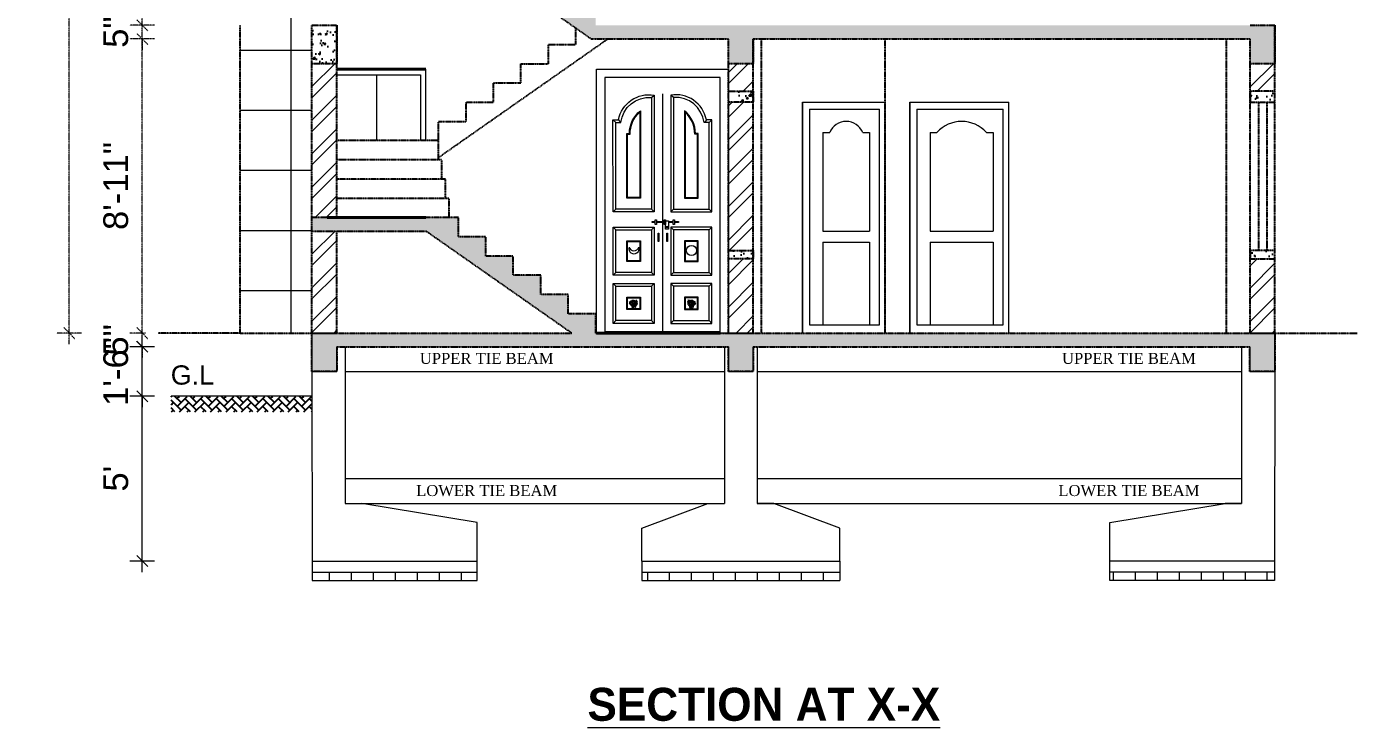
# Model space of a CAD drawing. Header units: inches. Extents: x -111 to 45239, y -6849 to 1261.
# Drawn here: x 26134.8 to 26619.1, y -1631.6 to -1376.6 of the extents above; entities that cross this region are included whole.
import ezdxf

# ---------------------------------------------------------------- set-up
doc = ezdxf.new("R2010")
doc.units = ezdxf.units.IN
doc.header["$LTSCALE"] = 0.5
doc.header["$MEASUREMENT"] = 0
doc.header["$PDMODE"] = 66
doc.linetypes.add('DASH', pattern=[0.35, 0.25, -0.1])
doc.layers.add('A-Wall', color=7, linetype='Continuous')
for name, color, linetype, lineweight in [('A_Title Text', 105, 'Continuous', 60), ('Dimention', 5, 'Continuous', 20), ('door', 202, 'Continuous', 5), ('ELEVATION', 85, 'Continuous', 9), ('Hatch wall', 9, 'Continuous', 13), ('Text 0.200', 122, 'Continuous', 20), ('Toilet', 7, 'Continuous', 25), ('wall', 20, 'Continuous', 40), ('window', 6, 'Continuous', 13)]:
    doc.layers.add(name, color=color, linetype=linetype, lineweight=lineweight)
doc.styles.add('arial', font='arial.ttf')
doc.styles.get("Standard").update_dxf_attribs({"font": 'arial.ttf'})
doc.dimstyles.new('Sudeep', dxfattribs={"dimtxt": 6, "dimasz": 4, "dimexe": 4.5, "dimexo": 4.5, "dimgap": 5, "dimtad": 1, "dimdec": 0, "dimlunit": 4, "dimtxsty": 'arial', "dimblk": 'OBLIQUE', "dimcen": 250, "dimdle": 4, "dimclrd": 86, "dimclre": 5, "dimclrt": 1, "dimadec": 0, "dimazin": 0, "dimtfac": 1, "dimtdec": 0, "dimtix": 1, "dimtmove": 1, "dimatfit": 3, "dimldrblk": 'OBLIQUE', "dimfxl": 4.5, "dimfxlon": 1, "dimfrac": 2, "dimlwd": 15, "dimlwe": 13, "dimarcsym": 0})
pattern_1 = [(50, (3677.941, -4381.958), (7.1726018, -0.6275213), [0.75, -8.25]), (355, (3677.941, -4381.958), (-1.3875133, 7.5219213), [0.6, -6.6]), (100.451444, (3678.5385, -4382.0105), (5.7850885, 6.8944), [0.637402, -7.0114211]), (46.1842, (3677.941, -4379.958), (10.6724133, -1.6551928), [1.125, -12.375]), (96.635635, (3678.83, -4380.096), (9.3466195, 9.741186), [0.9561034, -10.5171376]), (351.184164, (3677.941, -4379.958), (9.3466195, 9.741186), [0.9, -9.9]), (21, (3678.941, -4380.458), (5.9690705, -4.0261889), [0.75, -8.25]), (326, (3678.941, -4380.458), (2.4331533, 7.2515005), [0.6, -6.6]), (71.451445, (3679.438, -4380.794), (8.4022238, 3.2253115), [0.637402, -7.0114211]), (37.5, (3677.9408, -4381.9582), (0.12159855, 3.32893854), [0, -6.52, 0, -6.7, 0, -6.625]), (7.5, (3677.9408, -4381.9582), (2.6306954, 3.9441171), [0, -3.82, 0, -6.37, 0, -2.525]), (327.5, (3675.7108, -4381.9582), (5.33822436, -0.22554872), [0, -2.5, 0, -7.8, 0, -10.35]), (317.5, (3674.711, -4381.9582), (5.8318617, 1.0010498), [0, -3.25, 0, -5.18, 0, -7.35])]
pattern_2 = [(45, (3677.941, -4381.958), (-6.098796, 6.098796), []), (45, (3682.007, -4381.958), (-6.098796, 6.098796), [])]

# ---------------------------------------------------------------- blocks, each defined once
blk = doc.blocks.new('_Oblique')
at = {"color": 0, "linetype": 'ByBlock', "lineweight": -2}
blk.add_line((-0.5, -0.5), (0.5, 0.5), dxfattribs=at)
blk = doc.blocks.new('*D914')
at = {"layer": 'A_Title Text', "color": 86, "lineweight": 15, "transparency": 16777216}
blk.add_line((26176.85, -1575.05), (26176.85, -1507.05), dxfattribs=at)
at = {"layer": 'A_Title Text', "color": 5, "lineweight": 13, "transparency": 16777216}
for p, q in [((26181.35, -1511.05), (26172.35, -1511.05)), ((26181.35, -1571.05), (26172.35, -1571.05))]:
    blk.add_line(p, q, dxfattribs=at)
at = {"layer": 'Defpoints', "color": 0, "transparency": 16777216}
for p in [(26176.85, -1511.05), (26238.63, -1511.05), (26238.71, -1571.05)]:
    blk.add_point(p, dxfattribs=at)
at = {"layer": 'A_Title Text', "color": 86, "lineweight": 15, "transparency": 16777216, "xscale": 4, "yscale": 4, "zscale": 4}
for p, rotation in [((26176.85, -1511.05), 90), ((26176.85, -1571.05), 270)]:
    blk.add_blockref('_Oblique', p, dxfattribs=dict(at, rotation=rotation))
at = {"layer": 'A_Title Text', "color": 1, "transparency": 16777216, "insert": (26167.27, -1541.05), "char_height": 9, "attachment_point": 5, "rotation": 90, "style": 'arial'}
blk.add_mtext("5'", dxfattribs=at)
blk = doc.blocks.new('*D906')
at = {"layer": 'A_Title Text', "color": 86, "lineweight": 15, "transparency": 16777216}
for p, q in [((26176.85, -1493.05), (26176.85, -1489.05)), ((26176.85, -1511.05), (26176.85, -1493.05)), ((26176.85, -1511.05), (26176.85, -1515.05))]:
    blk.add_line(p, q, dxfattribs=at)
at = {"layer": 'A_Title Text', "color": 5, "lineweight": 13, "transparency": 16777216}
for p, q in [((26181.35, -1493.05), (26172.35, -1493.05)), ((26181.35, -1511.05), (26172.35, -1511.05))]:
    blk.add_line(p, q, dxfattribs=at)
at = {"layer": 'Defpoints', "color": 0, "transparency": 16777216}
for p in [(26176.85, -1493.05), (26247.69, -1493.05), (26238.63, -1511.05)]:
    blk.add_point(p, dxfattribs=at)
at = {"layer": 'A_Title Text', "color": 86, "lineweight": 15, "transparency": 16777216, "xscale": 4, "yscale": 4, "zscale": 4}
for p, rotation in [((26176.85, -1493.05), 270), ((26176.85, -1511.05), 90)]:
    blk.add_blockref('_Oblique', p, dxfattribs=dict(at, rotation=rotation))
at = {"layer": 'A_Title Text', "color": 1, "transparency": 16777216, "insert": (26167.25, -1502.05), "char_height": 9, "attachment_point": 5, "rotation": 90, "style": 'arial'}
blk.add_mtext('1\'-6"', dxfattribs=at)
blk = doc.blocks.new('*D915')
at = {"layer": 'A_Title Text', "color": 86, "linetype": 'DASH', "lineweight": 15, "ltscale": 0.1, "transparency": 16777216}
for p, q in [((26176.85, -1488.05), (26176.85, -1484.05)), ((26176.85, -1493.05), (26176.85, -1488.05)), ((26176.85, -1493.05), (26176.85, -1497.05))]:
    blk.add_line(p, q, dxfattribs=at)
at = {"layer": 'A_Title Text', "color": 5, "linetype": 'DASH', "lineweight": 13, "ltscale": 0.1, "transparency": 16777216}
for p, q in [((26178.04, -1488.05), (26172.35, -1488.05)), ((26181.35, -1493.05), (26172.35, -1493.05))]:
    blk.add_line(p, q, dxfattribs=at)
at = {"layer": 'Defpoints', "color": 0, "linetype": 'DASH', "ltscale": 0.1, "transparency": 16777216}
for p in [(26176.85, -1488.05), (26182.54, -1488.05), (26247.69, -1493.05)]:
    blk.add_point(p, dxfattribs=at)
at = {"layer": 'A_Title Text', "color": 86, "linetype": 'DASH', "lineweight": 15, "ltscale": 0.1, "transparency": 16777216, "xscale": 4, "yscale": 4, "zscale": 4}
for p, rotation in [((26176.85, -1488.05), 270), ((26176.85, -1493.05), 90)]:
    blk.add_blockref('_Oblique', p, dxfattribs=dict(at, rotation=rotation))
at = {"layer": 'A_Title Text', "color": 1, "linetype": 'DASH', "ltscale": 0.1, "transparency": 16777216, "insert": (26167.27, -1490.55), "char_height": 9, "attachment_point": 5, "rotation": 90, "style": 'arial'}
blk.add_mtext('5"', dxfattribs=at)
blk = doc.blocks.new('*D907')
at = {"layer": 'A_Title Text', "color": 86, "linetype": 'DASH', "lineweight": 15, "ltscale": 0.1, "transparency": 16777216}
blk.add_line((26176.85, -1492.05), (26176.85, -1377.05), dxfattribs=at)
at = {"layer": 'A_Title Text', "color": 5, "linetype": 'DASH', "lineweight": 13, "ltscale": 0.1, "transparency": 16777216}
for p, q in [((26181.35, -1381.05), (26172.35, -1381.05)), ((26178.04, -1488.05), (26172.35, -1488.05))]:
    blk.add_line(p, q, dxfattribs=at)
at = {"layer": 'Defpoints', "color": 0, "linetype": 'DASH', "ltscale": 0.1, "transparency": 16777216}
for p in [(26176.85, -1381.05), (26340.31, -1381.05), (26182.54, -1488.05)]:
    blk.add_point(p, dxfattribs=at)
at = {"layer": 'A_Title Text', "color": 86, "linetype": 'DASH', "lineweight": 15, "ltscale": 0.1, "transparency": 16777216, "xscale": 4, "yscale": 4, "zscale": 4}
for p, rotation in [((26176.85, -1381.05), 90), ((26176.85, -1488.05), 270)]:
    blk.add_blockref('_Oblique', p, dxfattribs=dict(at, rotation=rotation))
at = {"layer": 'A_Title Text', "color": 1, "linetype": 'DASH', "ltscale": 0.1, "transparency": 16777216, "insert": (26167.25, -1434.55), "char_height": 9, "attachment_point": 5, "rotation": 90, "style": 'arial'}
blk.add_mtext('8\'-11"', dxfattribs=at)
blk = doc.blocks.new('*D908')
at = {"layer": 'A_Title Text', "color": 86, "linetype": 'DASH', "lineweight": 15, "ltscale": 0.1, "transparency": 16777216}
for p, q in [((26176.85, -1376.05), (26176.85, -1372.05)), ((26176.85, -1381.05), (26176.85, -1376.05)), ((26176.85, -1381.05), (26176.85, -1385.05))]:
    blk.add_line(p, q, dxfattribs=at)
at = {"layer": 'A_Title Text', "color": 5, "linetype": 'DASH', "lineweight": 13, "ltscale": 0.1, "transparency": 16777216}
for p, q in [((26181.35, -1376.05), (26172.35, -1376.05)), ((26181.35, -1381.05), (26172.35, -1381.05))]:
    blk.add_line(p, q, dxfattribs=at)
at = {"layer": 'Defpoints', "color": 0, "linetype": 'DASH', "ltscale": 0.1, "transparency": 16777216}
for p in [(26176.85, -1376.05), (26341.89, -1376.05), (26340.31, -1381.05)]:
    blk.add_point(p, dxfattribs=at)
at = {"layer": 'A_Title Text', "color": 86, "linetype": 'DASH', "lineweight": 15, "ltscale": 0.1, "transparency": 16777216, "xscale": 4, "yscale": 4, "zscale": 4}
for p, rotation in [((26176.85, -1376.05), 270), ((26176.85, -1381.05), 90)]:
    blk.add_blockref('_Oblique', p, dxfattribs=dict(at, rotation=rotation))
at = {"layer": 'A_Title Text', "color": 1, "linetype": 'DASH', "ltscale": 0.1, "transparency": 16777216, "insert": (26167.27, -1378.55), "char_height": 9, "attachment_point": 5, "rotation": 90, "style": 'arial'}
blk.add_mtext('5"', dxfattribs=at)
blk = doc.blocks.new('*D909')
at = {"layer": 'A_Title Text', "color": 86, "linetype": 'DASH', "lineweight": 15, "ltscale": 0.1, "transparency": 16777216}
blk.add_line((26176.85, -1380.05), (26176.85, -1265.05), dxfattribs=at)
at = {"layer": 'A_Title Text', "color": 5, "linetype": 'DASH', "lineweight": 13, "ltscale": 0.1, "transparency": 16777216}
for p, q in [((26181.35, -1269.05), (26172.35, -1269.05)), ((26181.35, -1376.05), (26172.35, -1376.05))]:
    blk.add_line(p, q, dxfattribs=at)
at = {"layer": 'Defpoints', "color": 0, "linetype": 'DASH', "ltscale": 0.1, "transparency": 16777216}
for p in [(26176.85, -1269.05), (26334.68, -1269.05), (26341.89, -1376.05)]:
    blk.add_point(p, dxfattribs=at)
at = {"layer": 'A_Title Text', "color": 86, "linetype": 'DASH', "lineweight": 15, "ltscale": 0.1, "transparency": 16777216, "xscale": 4, "yscale": 4, "zscale": 4}
for p, rotation in [((26176.85, -1269.05), 90), ((26176.85, -1376.05), 270)]:
    blk.add_blockref('_Oblique', p, dxfattribs=dict(at, rotation=rotation))
at = {"layer": 'A_Title Text', "color": 1, "linetype": 'DASH', "ltscale": 0.1, "transparency": 16777216, "insert": (26167.25, -1322.55), "char_height": 9, "attachment_point": 5, "rotation": 90, "style": 'arial'}
blk.add_mtext('8\'-11"', dxfattribs=at)
blk = doc.blocks.new('*D905')
at = {"layer": 'A_Title Text', "color": 5, "linetype": 'DASH', "lineweight": 13, "ltscale": 0.1, "transparency": 16777216}
for p, q in [((26154.77, -1152.05), (26145.77, -1152.05)), ((26154.77, -1488.05), (26145.77, -1488.05))]:
    blk.add_line(p, q, dxfattribs=at)
at = {"layer": 'A_Title Text', "color": 86, "linetype": 'DASH', "lineweight": 15, "ltscale": 0.1, "transparency": 16777216}
blk.add_line((26150.27, -1492.05), (26150.27, -1148.05), dxfattribs=at)
at = {"layer": 'Defpoints', "color": 0, "linetype": 'DASH', "ltscale": 0.1, "transparency": 16777216}
for p in [(26150.27, -1152.05), (26222.92, -1152.05), (26182.54, -1488.05)]:
    blk.add_point(p, dxfattribs=at)
at = {"layer": 'A_Title Text', "color": 86, "linetype": 'DASH', "lineweight": 15, "ltscale": 0.1, "transparency": 16777216, "xscale": 4, "yscale": 4, "zscale": 4}
for p, rotation in [((26150.27, -1152.05), 90), ((26150.27, -1488.05), 270)]:
    blk.add_blockref('_Oblique', p, dxfattribs=dict(at, rotation=rotation))
at = {"layer": 'A_Title Text', "color": 1, "linetype": 'DASH', "ltscale": 0.1, "transparency": 16777216, "insert": (26140.68, -1320.05), "char_height": 9, "attachment_point": 5, "rotation": 90, "style": 'arial'}
blk.add_mtext("28'", dxfattribs=at)

msp = doc.modelspace()

# ---------------------------------------------------------------- hatches: boundary and pattern name
at = {"ltscale": 5}
h = msp.add_hatch(dxfattribs=at)
h.set_pattern_fill('AR-HBONE', color=1, scale=0.5, style=0)
h.set_pattern_definition([(135, (1289179.8631, 762948.2953), (-2e-16, 2.8284271247), [6, -2]), (45, (1289178.449, 762949.7095), (-2e-16, 2.8284271247), [6, -2])])
h.paths.add_polyline_path([(26238.63, -1516.76), (26238.63, -1511.11), (26187.32, -1511.11), (26187.32, -1516.76)])
at = {"layer": 'A-Wall', "ltscale": 40, "true_color": 0xf26722}
h = msp.add_hatch(dxfattribs=at)
h.set_pattern_fill('AR-CONC', color=30)
h.set_pattern_definition(pattern_1)
h.paths.add_polyline_path([(26390.19, -1390.05), (26399.19, -1390.05), (26399.19, -1381.05), (26580.07, -1381.05), (26580.07, -1390.05), (26589.07, -1390.05), (26589.07, -1376.05), (26580.07, -1376.05), (26341.89, -1376.05), (26341.89, -1369.05), (26331.89, -1369.05), (26331.89, -1362.05), (26321.89, -1362.05), (26321.89, -1355.05), (26311.89, -1355.05), (26311.89, -1348.05), (26301.89, -1348.05), (26301.89, -1341.05), (26291.89, -1341.05), (26291.89, -1334.05), (26238.63, -1334.05), (26238.63, -1339.05), (26280.31, -1339.05), (26340.31, -1381.05), (26390.19, -1381.05)])
h = msp.add_hatch(dxfattribs=at)
h.set_pattern_fill('AR-CONC', color=30)
h.set_pattern_definition(pattern_1)
h.paths.add_polyline_path([(26238.63, -1390.05), (26247.7, -1390.05), (26247.7, -1376.05), (26238.63, -1376.05)])
h = msp.add_hatch(dxfattribs=at)
h.set_pattern_fill('AR-CONC', color=30)
h.set_pattern_definition(pattern_1)
h.paths.add_polyline_path([(26399.19, -1404.05), (26399.19, -1400.05), (26390.19, -1400.05), (26390.19, -1404.05)])
h.paths.add_polyline_path([(26390.19, -1458.05), (26390.19, -1461.05), (26399.19, -1461.05), (26399.19, -1458.05)])
h = msp.add_hatch(dxfattribs=at)
h.set_pattern_fill('AR-CONC', color=30)
h.set_pattern_definition(pattern_1)
h.paths.add_polyline_path([(26589.07, -1404.05), (26589.07, -1400.05), (26580.07, -1400.05), (26580.07, -1404.05)])
h.paths.add_polyline_path([(26580.07, -1458.05), (26580.07, -1461.05), (26589.07, -1461.05), (26589.07, -1458.05)])
h = msp.add_hatch(dxfattribs=at)
h.set_pattern_fill('AR-CONC', color=30)
h.set_pattern_definition(pattern_1)
h.paths.add_polyline_path([(26247.7, -1493.05), (26390.19, -1493.05), (26390.19, -1502.05), (26399.19, -1502.05), (26399.19, -1493.05), (26579.92, -1493.05), (26579.92, -1502.05), (26589.07, -1502.05), (26589.07, -1488.05), (26580.07, -1488.05), (26341.89, -1488.05), (26341.89, -1481.05), (26331.89, -1481.05), (26331.89, -1474.05), (26321.89, -1474.05), (26321.89, -1467.05), (26311.89, -1467.05), (26311.89, -1460.05), (26301.89, -1460.05), (26301.89, -1453.05), (26291.89, -1453.05), (26291.89, -1446.05), (26238.63, -1446.05), (26238.63, -1451.05), (26280.31, -1451.05), (26333.17, -1488.05), (26238.63, -1488.05), (26238.63, -1502.05), (26247.7, -1502.05)])
at = {"layer": 'Dimention', "ltscale": 40, "true_color": 0xf26722}
h = msp.add_hatch(dxfattribs=at)
h.set_pattern_fill('ANSI32', color=30, scale=23)
h.set_pattern_definition(pattern_2)
h.paths.add_polyline_path([(26247.7, -1390.05), (26238.63, -1390.05), (26238.63, -1446.05), (26247.7, -1446.05)])
h.paths.add_polyline_path([(26247.7, -1451.05), (26238.63, -1451.05), (26238.63, -1488.05), (26247.7, -1488.05)])
h = msp.add_hatch(dxfattribs=at)
h.set_pattern_fill('ANSI32', color=30, scale=23)
h.set_pattern_definition(pattern_2)
h.paths.add_polyline_path([(26399.19, -1390.05), (26390.19, -1390.05), (26390.19, -1400.05), (26399.19, -1400.05)])
h.paths.add_polyline_path([(26390.19, -1458.05), (26399.19, -1458.05), (26399.19, -1404.05), (26390.19, -1404.05)])
h.paths.add_polyline_path([(26399.19, -1461.05), (26390.19, -1461.05), (26390.19, -1488.05), (26399.19, -1488.05)])
h = msp.add_hatch(dxfattribs=at)
h.set_pattern_fill('ANSI32', color=30, scale=23)
h.set_pattern_definition(pattern_2)
h.paths.add_polyline_path([(26589.07, -1390.05), (26580.07, -1390.05), (26580.07, -1400.05), (26589.07, -1400.05)])
h.paths.add_polyline_path([(26580.07, -1488.05), (26589.07, -1488.05), (26589.07, -1461.05), (26580.07, -1461.05)])
at = {"layer": 'ELEVATION'}
h = msp.add_hatch(dxfattribs=at)
h.set_pattern_fill('AR-B88', color=256)
h.set_pattern_definition([(0, (-79034.993, 15393.358), (0, 8), []), (90, (-79034.9933, 15393.3576), (-4, 8), [8, -8])])
h.paths.add_polyline_path([(26238.71, -1575.05), (26238.71, -1578.05), (26298.71, -1578.05), (26298.71, -1575.05)])
h = msp.add_hatch(dxfattribs=at)
h.set_pattern_fill('AR-B88', color=256)
h.set_pattern_definition([(0, (-79039.214, 15393.358), (0, 8), []), (90, (-79039.214, 15393.3576), (-4, 8), [8, -8])])
h.paths.add_polyline_path([(26430.69, -1578.05), (26430.69, -1575.05), (26358.69, -1575.05), (26358.69, -1578.05)])
h = msp.add_hatch(dxfattribs=at)
h.set_pattern_fill('AR-B88', color=256)
h.set_pattern_definition([(0, (-79013.706, 15393.358), (0, 8), []), (90, (-79013.7057, 15393.3576), (-4, 8), [8, -8])])
h.paths.add_polyline_path([(26588.96, -1578.05), (26588.96, -1575.05), (26528.96, -1575.05), (26528.96, -1578.05)])
at = {"layer": 'Hatch wall'}
h = msp.add_hatch(dxfattribs=at)
h.set_pattern_fill('ANSI37,_O', color=256, scale=175, angle=45)
h.set_pattern_definition([(90, (3677.94, -4381.958), (-21.875, 0), []), (180, (3677.94, -4381.958), (-2e-15, -21.875), [])])
h.paths.add_polyline_path([(26238.63, -1269.05), (26228.11, -1269.05), (26210.69, -1269.05), (26210.69, -1376.05), (26212.54, -1376.05), (26212.54, -1488.05), (26238.63, -1488.05), (26238.63, -1376.05)])

# ---------------------------------------------------------------- linework, layer by layer
at = {"layer": 'door'}
for p, q in [((26342.19, -1488.05), (26342.16, -1392.05)), ((26342.16, -1392.05), (26390.16, -1392.05)), ((26390.16, -1392.05), (26390.19, -1488.05)), ((26345.16, -1395.05), (26345.19, -1488.05)), ((26387.16, -1395.05), (26345.16, -1395.05)), ((26387.19, -1488.05), (26387.16, -1395.05)), ((26362.16, -1402.31), (26363.16, -1401.47)), ((26366.16, -1401.05), (26366.19, -1487.55)), ((26370.16, -1402.31), (26369.16, -1401.47)), ((26348.16, -1410.47), (26349.16, -1411.47)), ((26350.16, -1410.47), (26350.89, -1411.47)), ((26382.16, -1410.47), (26381.44, -1411.47)), ((26384.16, -1410.47), (26383.16, -1411.47)), ((26349.19, -1442.97), (26348.19, -1443.97)), ((26363.19, -1443.97), (26362.19, -1442.97)), ((26369.19, -1443.97), (26370.19, -1442.97)), ((26383.19, -1442.97), (26384.19, -1443.97)), ((26348.19, -1449.55), (26349.19, -1450.55)), ((26363.19, -1449.55), (26362.19, -1450.55)), ((26369.19, -1449.55), (26370.19, -1450.55)), ((26384.19, -1449.55), (26383.19, -1450.55)), ((26349.19, -1466.05), (26348.19, -1467.05)), ((26363.19, -1467.05), (26362.19, -1466.05)), ((26369.19, -1467.05), (26370.19, -1466.05)), ((26383.19, -1466.05), (26384.19, -1467.05)), ((26348.19, -1470.05), (26349.19, -1471.05)), ((26363.19, -1470.05), (26362.19, -1471.05)), ((26369.19, -1470.05), (26370.19, -1471.05)), ((26384.19, -1470.05), (26383.19, -1471.05)), ((26354.62, -1477.25), (26354.23, -1476.62)), ((26355.22, -1477.09), (26354.46, -1476.66)), ((26355.11, -1477.09), (26354.51, -1476.82)), ((26354.78, -1476.66), (26354.57, -1476.39)), ((26355, -1476.44), (26354.68, -1476.33)), ((26354.78, -1477.09), (26354.68, -1477.03)), ((26354.78, -1476.66), (26354.95, -1476.28)), ((26354.78, -1477.09), (26354.78, -1476.66)), ((26354.89, -1477.57), (26354.78, -1477.09)), ((26355, -1476.44), (26355.22, -1476.17)), ((26355.76, -1477.14), (26355, -1476.44)), ((26355.22, -1477.09), (26355.11, -1477.09)), ((26355.17, -1476.61), (26355.39, -1476.43)), ((26355.27, -1476.27), (26355.22, -1476.01)), ((26355.22, -1477.09), (26355.76, -1476.49)), ((26355.49, -1478.01), (26355.22, -1477.09)), ((26355.36, -1476.35), (26355.27, -1476.27)), ((26355.4, -1476.28), (26355.31, -1476.11)), ((26355.32, -1476.73), (26355.33, -1476.37)), ((26355.33, -1476.37), (26355.48, -1476.2)), ((26355.33, -1476.6), (26355.48, -1476.46)), ((26355.39, -1476.43), (26355.5, -1475.93)), ((26355.48, -1476.46), (26355.57, -1476.28)), ((26355.76, -1476.49), (26355.49, -1476.06)), ((26355.61, -1476.27), (26355.66, -1475.95)), ((26355.86, -1476.28), (26355.7, -1476.22)), ((26355.76, -1476.49), (26356.08, -1476.33)), ((26355.81, -1477.09), (26355.86, -1476.82)), ((26355.92, -1477.52), (26355.81, -1477.09)), ((26355.86, -1476.28), (26355.97, -1476.12)), ((26356.13, -1476.66), (26355.86, -1476.28)), ((26355.86, -1476.82), (26356.24, -1476.6)), ((26356.1, -1476.5), (26356.05, -1476.09)), ((26356.08, -1476.33), (26356.24, -1476.06)), ((26356.29, -1476.77), (26356.1, -1476.49)), ((26356.35, -1477.03), (26356.19, -1476.28)), ((26356.24, -1476.6), (26356.57, -1476.17)), ((26356.29, -1476.4), (26356.35, -1476.06)), ((26356.36, -1476.6), (26356.29, -1476.4)), ((26356.3, -1477.9), (26356.35, -1477.03)), ((26356.35, -1476.71), (26356.4, -1476.22)), ((26356.57, -1477.3), (26356.35, -1476.71)), ((26356.62, -1476.03), (26356.66, -1476.18)), ((26356.62, -1477.28), (26356.71, -1477.01)), ((26356.65, -1476.34), (26356.68, -1476.09)), ((26356.71, -1477.01), (26356.65, -1476.34)), ((26356.66, -1476.31), (26356.74, -1476.2)), ((26356.67, -1476.24), (26356.77, -1476.12)), ((26356.68, -1476.16), (26356.83, -1476.01)), ((26356.68, -1476.09), (26356.77, -1476.03)), ((26356.71, -1477.01), (26356.82, -1476.66)), ((26356.78, -1477.14), (26356.84, -1476.76)), ((26356.78, -1477.14), (26357, -1476.82)), ((26356.82, -1476.66), (26357.08, -1476.43)), ((26356.84, -1476.76), (26357, -1476.55)), ((26356.89, -1476.98), (26356.94, -1476.76)), ((26356.94, -1476.76), (26357.05, -1476.66)), ((26375.56, -1476.66), (26375.3, -1476.43)), ((26375.44, -1476.76), (26375.33, -1476.66)), ((26375.55, -1476.76), (26375.38, -1476.55)), ((26375.6, -1477.14), (26375.38, -1476.82)), ((26375.49, -1476.98), (26375.44, -1476.76)), ((26375.7, -1476.16), (26375.55, -1476.01)), ((26375.6, -1477.14), (26375.55, -1476.76)), ((26375.67, -1477.01), (26375.56, -1476.66)), ((26375.7, -1476.09), (26375.61, -1476.03)), ((26375.71, -1476.24), (26375.61, -1476.12)), ((26375.72, -1476.31), (26375.64, -1476.2)), ((26375.67, -1477.01), (26375.73, -1476.34)), ((26375.76, -1477.28), (26375.67, -1477.01)), ((26375.73, -1476.34), (26375.7, -1476.09)), ((26375.77, -1476.03), (26375.72, -1476.18)), ((26376.14, -1476.6), (26375.82, -1476.17)), ((26375.82, -1477.3), (26376.03, -1476.71)), ((26376.03, -1476.71), (26375.98, -1476.22)), ((26376.02, -1476.6), (26376.09, -1476.4)), ((26376.09, -1476.4), (26376.03, -1476.06)), ((26376.03, -1477.03), (26376.19, -1476.28)), ((26376.09, -1477.9), (26376.03, -1477.03)), ((26376.09, -1476.77), (26376.28, -1476.49)), ((26376.3, -1476.33), (26376.14, -1476.06)), ((26376.52, -1476.82), (26376.14, -1476.6)), ((26376.25, -1476.66), (26376.52, -1476.28)), ((26376.28, -1476.5), (26376.33, -1476.09)), ((26376.63, -1476.49), (26376.3, -1476.33)), ((26376.52, -1476.28), (26376.41, -1476.12)), ((26376.46, -1477.52), (26376.57, -1477.09)), ((26376.52, -1476.28), (26376.68, -1476.22)), ((26376.57, -1477.09), (26376.52, -1476.82)), ((26376.63, -1476.49), (26376.9, -1476.06)), ((26376.63, -1477.14), (26377.38, -1476.44)), ((26377.17, -1477.09), (26376.63, -1476.49)), ((26376.77, -1476.27), (26376.72, -1475.95)), ((26376.9, -1476.46), (26376.82, -1476.28)), ((26376.99, -1476.43), (26376.88, -1475.93)), ((26377.05, -1476.37), (26376.9, -1476.2)), ((26377.06, -1476.6), (26376.9, -1476.46)), ((26376.9, -1478.01), (26377.17, -1477.09)), ((26376.98, -1476.28), (26377.07, -1476.11)), ((26377.21, -1476.61), (26376.99, -1476.43)), ((26377.02, -1476.35), (26377.11, -1476.27)), ((26377.06, -1476.73), (26377.05, -1476.37)), ((26377.11, -1476.27), (26377.16, -1476.01)), ((26377.38, -1476.44), (26377.17, -1476.17)), ((26377.17, -1477.09), (26377.92, -1476.66)), ((26377.17, -1477.09), (26377.27, -1477.09)), ((26377.27, -1477.09), (26377.87, -1476.82)), ((26377.38, -1476.44), (26377.71, -1476.33)), ((26377.6, -1476.66), (26377.44, -1476.28)), ((26377.49, -1477.57), (26377.6, -1477.09)), ((26377.6, -1476.66), (26377.81, -1476.39)), ((26377.6, -1477.09), (26377.6, -1476.66)), ((26377.6, -1477.09), (26377.71, -1477.03)), ((26377.76, -1477.25), (26378.16, -1476.62)), ((26354.68, -1477.52), (26354.01, -1477.15)), ((26354.68, -1477.52), (26354.07, -1477.45)), ((26354.62, -1477.25), (26354.41, -1477.2)), ((26354.89, -1477.57), (26354.62, -1477.25)), ((26354.84, -1477.68), (26354.62, -1477.68)), ((26355, -1477.84), (26354.68, -1477.52)), ((26355, -1477.84), (26354.89, -1477.57)), ((26355.22, -1477.95), (26355, -1477.84)), ((26355.38, -1478.22), (26355.22, -1477.95)), ((26355.7, -1478.38), (26355.38, -1478.22)), ((26355.49, -1478.01), (26355.7, -1477.63)), ((26355.7, -1478.28), (26355.49, -1478.01)), ((26355.7, -1477.63), (26355.76, -1477.14)), ((26355.7, -1478.38), (26356.19, -1478.17)), ((26355.7, -1478.38), (26355.97, -1478.17)), ((26355.7, -1478.38), (26355.7, -1478.28)), ((26356.03, -1477.9), (26355.92, -1477.52)), ((26355.97, -1478.17), (26356.03, -1477.9)), ((26356.19, -1478.17), (26356.46, -1477.41)), ((26356.46, -1477.41), (26356.78, -1477.14)), ((26375.92, -1477.41), (26375.6, -1477.14)), ((26376.19, -1478.17), (26375.92, -1477.41)), ((26376.68, -1478.38), (26376.19, -1478.17)), ((26376.36, -1477.9), (26376.46, -1477.52)), ((26376.41, -1478.17), (26376.36, -1477.9)), ((26376.68, -1478.38), (26376.41, -1478.17)), ((26376.68, -1477.63), (26376.63, -1477.14)), ((26376.9, -1478.01), (26376.68, -1477.63)), ((26376.68, -1478.28), (26376.9, -1478.01)), ((26376.68, -1478.38), (26377, -1478.22)), ((26376.68, -1478.38), (26376.68, -1478.28)), ((26377, -1478.22), (26377.17, -1477.95)), ((26377.17, -1477.95), (26377.38, -1477.84)), ((26377.38, -1477.84), (26377.71, -1477.52)), ((26377.38, -1477.84), (26377.49, -1477.57)), ((26377.49, -1477.57), (26377.76, -1477.25)), ((26377.54, -1477.68), (26377.76, -1477.68)), ((26377.71, -1477.52), (26378.37, -1477.15)), ((26377.71, -1477.52), (26378.31, -1477.45)), ((26377.76, -1477.25), (26377.98, -1477.2)), ((26349.19, -1483.55), (26348.19, -1484.55)), ((26363.19, -1484.55), (26362.19, -1483.55)), ((26369.19, -1484.55), (26370.19, -1483.55)), ((26383.19, -1483.55), (26384.19, -1484.55)), ((26345.19, -1488.05), (26342.19, -1488.05)), ((26345.19, -1487.55), (26387.19, -1487.55)), ((26390.19, -1488.05), (26387.19, -1488.05))]:
    msp.add_line(p, q, dxfattribs=at)
for points in [[(26363.16, -1401.47), (26363.16, -1401.47), (26363.19, -1443.97), (26348.19, -1443.97), (26348.16, -1410.47), (26350.16, -1410.47, -0.404871)], [(26362.16, -1402.36), (26362.19, -1442.97), (26349.19, -1442.97), (26349.16, -1411.47), (26351.02, -1411.47, -0.404087)], [(26369.16, -1401.47), (26369.16, -1401.47), (26369.19, -1443.97), (26384.19, -1443.97), (26384.16, -1410.47), (26382.16, -1410.47, 0.404871)], [(26370.16, -1402.36), (26370.19, -1442.97), (26383.19, -1442.97), (26383.16, -1411.47), (26381.31, -1411.47, 0.404087)], [(26358.16, -1407.15), (26358.19, -1438.97), (26353.19, -1438.97), (26353.16, -1415.47), (26354.16, -1415.47, -0.230009)], [(26357.91, -1407.69), (26357.94, -1438.72), (26353.44, -1438.72), (26353.41, -1415.72), (26354.42, -1415.72, -0.222945)], [(26374.16, -1407.15), (26374.19, -1438.97), (26379.19, -1438.97), (26379.16, -1415.47), (26378.16, -1415.47, 0.230009)], [(26374.41, -1407.69), (26374.44, -1438.72), (26378.94, -1438.72), (26378.91, -1415.72), (26377.91, -1415.72, 0.222945)]]:
    msp.add_lwpolyline(points, format="xyb", close=True, dxfattribs=at)
for points in [[(26363.53, -1447.84), (26362.48, -1447.84), (26362.48, -1447.45), (26363.53, -1447.45)], [(26363.99, -1447.45), (26366.79, -1447.45)], [(26366.79, -1447.84), (26363.99, -1447.84)], [(26367.25, -1447.45), (26367.3, -1447.45)], [(26367.3, -1447.84), (26367.25, -1447.84)], [(26368.41, -1447.45), (26370.09, -1447.45)], [(26370.09, -1447.84), (26368.41, -1447.84)], [(26370.55, -1447.45), (26371.95, -1447.45), (26371.95, -1447.84), (26370.55, -1447.84)]]:
    msp.add_lwpolyline(points, dxfattribs=at)
for points in [[(26363.53, -1446.85), (26363.99, -1446.85), (26363.99, -1448.53), (26363.53, -1448.53)], [(26366.79, -1446.85), (26367.25, -1446.85), (26367.25, -1448.53), (26366.79, -1448.53)], [(26367.3, -1447.27), (26368.41, -1447.27), (26368.41, -1450.22), (26367.3, -1450.22)], [(26370.09, -1446.85), (26370.55, -1446.85), (26370.55, -1448.53), (26370.09, -1448.53)], [(26348.19, -1449.55), (26363.19, -1449.55), (26363.19, -1467.05), (26348.19, -1467.05)], [(26349.19, -1450.55), (26362.19, -1450.55), (26362.19, -1466.05), (26349.19, -1466.05)], [(26364.63, -1451.75), (26364.87, -1451.75), (26364.87, -1454.7), (26364.63, -1454.7)], [(26367.72, -1451.75), (26367.97, -1451.75), (26367.97, -1454.7), (26367.72, -1454.7)], [(26367.78, -1449.15), (26367.92, -1449.15), (26367.92, -1449.79), (26367.78, -1449.79)], [(26384.19, -1449.55), (26369.19, -1449.55), (26369.19, -1467.05), (26384.19, -1467.05)], [(26383.19, -1450.55), (26370.19, -1450.55), (26370.19, -1466.05), (26383.19, -1466.05)], [(26353.19, -1454.55), (26358.19, -1454.55), (26358.19, -1462.05), (26353.19, -1462.05)], [(26353.44, -1454.8), (26357.94, -1454.8), (26357.94, -1461.8), (26353.44, -1461.8)], [(26379.19, -1454.55), (26374.19, -1454.55), (26374.19, -1462.05), (26379.19, -1462.05)], [(26378.94, -1454.8), (26374.44, -1454.8), (26374.44, -1461.8), (26378.94, -1461.8)], [(26363.19, -1484.55), (26348.19, -1484.55), (26348.19, -1470.05), (26363.19, -1470.05)], [(26362.19, -1483.55), (26349.19, -1483.55), (26349.19, -1471.05), (26362.19, -1471.05)], [(26369.19, -1484.55), (26384.19, -1484.55), (26384.19, -1470.05), (26369.19, -1470.05)], [(26370.19, -1483.55), (26383.19, -1483.55), (26383.19, -1471.05), (26370.19, -1471.05)], [(26358.19, -1479.55), (26353.19, -1479.55), (26353.19, -1475.05), (26358.19, -1475.05)], [(26357.94, -1479.3), (26353.44, -1479.3), (26353.44, -1475.3), (26357.94, -1475.3)], [(26374.19, -1479.55), (26379.19, -1479.55), (26379.19, -1475.05), (26374.19, -1475.05)], [(26374.44, -1479.3), (26378.94, -1479.3), (26378.94, -1475.3), (26374.44, -1475.3)]]:
    msp.add_lwpolyline(points, close=True, dxfattribs=at)
msp.add_circle((26376.71, -1458.02), 1.86, dxfattribs=at)
for centre, radius, start, end in [((26355.79, -1457.39), 1.86, 162.1563, 17.8437), ((26355.79, -1456.24), 1.86, 197.8437, 342.1563), ((26355.7, -1473.84), 4.36, 258.8313, 281.1687), ((26376.68, -1473.84), 4.36, 258.8313, 281.1687)]:
    msp.add_arc(centre, radius, start, end, dxfattribs=at)
msp.add_ellipse((26355.7, -1478.32), major_axis=(-0.613, 0), ratio=0.098223, dxfattribs=at)
at = {"layer": 'door', "extrusion": (0, 0, -1)}
msp.add_ellipse((26376.68, -1478.32), major_axis=(0.613, 0), ratio=0.098223, dxfattribs=at)
at = {"layer": 'door'}
for points in [[(26355.09, -1478.32), (26355.09, -1478.61), (26355.38, -1479.11), (26355.15, -1476.67), (26354.45, -1477.28), (26354.86, -1478.12)], [(26356.31, -1478.32), (26356.31, -1478.61), (26356.02, -1479.11), (26356.26, -1476.67), (26356.95, -1477.28), (26356.55, -1478.12)], [(26376.07, -1478.32), (26376.07, -1478.61), (26376.36, -1479.11), (26376.12, -1476.67), (26375.43, -1477.28), (26375.84, -1478.12)], [(26377.29, -1478.32), (26377.29, -1478.61), (26377, -1479.11), (26377.24, -1476.67), (26377.93, -1477.28), (26377.52, -1478.12)]]:
    msp.add_spline(points, degree=3, dxfattribs=at)
at = {"layer": 'ELEVATION'}
for p, q in [((26250.71, -1493.05), (26250.71, -1550.05)), ((26388.69, -1493.05), (26388.69, -1550.05)), ((26400.69, -1493.05), (26400.69, -1550.05)), ((26576.96, -1493.05), (26576.96, -1550.05)), ((26238.63, -1502.05), (26238.63, -1506.05)), ((26238.63, -1506.05), (26238.71, -1571.05)), ((26250.71, -1502.05), (26388.69, -1502.05)), ((26400.69, -1502.05), (26576.96, -1502.05)), ((26589.07, -1502.05), (26588.96, -1571.05)), ((26238.63, -1511.05), (26187.32, -1511.05)), ((26250.71, -1541.05), (26388.69, -1541.05)), ((26400.69, -1541.05), (26576.96, -1541.05)), ((26250.71, -1550.05), (26256.71, -1550.05)), ((26250.71, -1550.05), (26382.69, -1550.05)), ((26298.71, -1557.05), (26256.71, -1550.05)), ((26358.69, -1559.05), (26382.69, -1550.05)), ((26382.69, -1550.05), (26388.69, -1550.05)), ((26406.69, -1550.05), (26400.69, -1550.05)), ((26400.69, -1550.05), (26576.96, -1550.05)), ((26430.69, -1559.05), (26406.69, -1550.05)), ((26528.96, -1557.05), (26570.96, -1550.05)), ((26576.96, -1550.05), (26570.96, -1550.05)), ((26298.71, -1571.05), (26298.71, -1557.05)), ((26358.69, -1571.05), (26358.69, -1559.05)), ((26430.69, -1571.05), (26430.69, -1559.05)), ((26528.96, -1571.05), (26528.96, -1557.05)), ((26238.71, -1571.05), (26298.71, -1571.05)), ((26238.71, -1571.05), (26238.71, -1578.05)), ((26298.71, -1578.05), (26298.71, -1571.05)), ((26358.69, -1571.05), (26430.69, -1571.05)), ((26358.69, -1571.05), (26358.69, -1578.05)), ((26430.69, -1571.05), (26430.69, -1578.05)), ((26588.96, -1571.05), (26528.96, -1571.05)), ((26528.96, -1578.05), (26528.96, -1571.05)), ((26588.96, -1571.05), (26588.96, -1578.05)), ((26238.71, -1575.05), (26298.71, -1575.05)), ((26238.71, -1578.05), (26298.71, -1578.05)), ((26358.69, -1575.05), (26430.69, -1575.05)), ((26358.69, -1578.05), (26430.69, -1578.05)), ((26588.96, -1575.05), (26528.96, -1575.05)), ((26588.96, -1578.05), (26528.96, -1578.05))]:
    msp.add_line(p, q, dxfattribs=at)
for points in [[(26238.63, -1488.05), (26238.63, -1502.05), (26247.7, -1502.05), (26247.7, -1493.05)], [(26579.92, -1493.05), (26579.92, -1502.05), (26589.07, -1502.05), (26589.07, -1488.05)], [(26390.19, -1493.05), (26390.19, -1502.05), (26399.19, -1502.05), (26399.19, -1493.05)]]:
    msp.add_lwpolyline(points, dxfattribs=at)
at = {"layer": 'Toilet', "color": 1, "linetype": 'DASH', "ltscale": 0.1}
for p, q in [((26280.31, -1339.05), (26340.31, -1381.05)), ((26212.54, -1488.05), (26212.54, -1376.05)), ((26238.63, -1488.05), (26238.63, -1376.05)), ((26247.7, -1446.05), (26247.7, -1376.05)), ((26334.68, -1383.05), (26334.68, -1377.11)), ((26589.07, -1488.05), (26589.07, -1376.05)), ((26284.68, -1424.16), (26346.26, -1381.05)), ((26324.68, -1390.05), (26324.68, -1383.05)), ((26324.68, -1383.05), (26334.68, -1383.05)), ((26340.31, -1381.05), (26390.19, -1381.05)), ((26390.19, -1488.05), (26390.19, -1381.05)), ((26399.19, -1381.05), (26580.07, -1381.05)), ((26399.19, -1488.05), (26399.19, -1381.05)), ((26402.19, -1488.05), (26402.19, -1381.05)), ((26447.19, -1488.05), (26447.19, -1381.05)), ((26571.44, -1488.05), (26571.44, -1381.05)), ((26580.07, -1488.05), (26580.07, -1381.05)), ((26314.68, -1397.05), (26314.68, -1390.05)), ((26314.68, -1390.05), (26324.68, -1390.05)), ((26304.68, -1404.05), (26304.68, -1397.05)), ((26304.68, -1397.05), (26314.68, -1397.05)), ((26294.68, -1411.05), (26294.68, -1404.05)), ((26294.68, -1404.05), (26304.68, -1404.05)), ((26583.07, -1404.05), (26583.07, -1458.05)), ((26586.07, -1404.05), (26586.07, -1458.05)), ((26284.68, -1418.05), (26284.68, -1411.05)), ((26284.68, -1411.05), (26294.68, -1411.05)), ((26284.68, -1418.05), (26247.7, -1418.05)), ((26284.68, -1425.05), (26284.68, -1418.05)), ((26285.92, -1425.05), (26247.7, -1425.05)), ((26285.92, -1432.05), (26285.92, -1425.05)), ((26287.16, -1432.05), (26247.7, -1432.05)), ((26287.16, -1439.05), (26287.16, -1432.05)), ((26288.39, -1439.05), (26247.7, -1439.05)), ((26288.39, -1439.05), (26288.39, -1446.05)), ((26291.89, -1446.05), (26238.63, -1446.05)), ((26291.89, -1453.05), (26291.89, -1446.05)), ((26280.31, -1451.05), (26238.63, -1451.05)), ((26247.7, -1488.05), (26247.7, -1451.05)), ((26280.31, -1451.05), (26333.17, -1488.05)), ((26301.89, -1453.05), (26291.89, -1453.05)), ((26301.89, -1460.05), (26301.89, -1453.05)), ((26311.89, -1460.05), (26301.89, -1460.05)), ((26311.89, -1467.05), (26311.89, -1460.05)), ((26321.89, -1467.05), (26311.89, -1467.05)), ((26321.89, -1474.05), (26321.89, -1467.05)), ((26331.89, -1474.05), (26321.89, -1474.05)), ((26331.89, -1481.05), (26331.89, -1474.05)), ((26341.89, -1481.05), (26331.89, -1481.05)), ((26341.89, -1488.05), (26341.89, -1481.05)), ((26212.54, -1488.05), (26182.54, -1488.05)), ((26212.54, -1488.05), (26333.17, -1488.05)), ((26238.63, -1488.05), (26247.7, -1488.05)), ((26341.89, -1488.05), (26589.07, -1488.05)), ((26589.07, -1488.05), (26619.07, -1488.05)), ((26247.7, -1493.05), (26390.19, -1493.05)), ((26399.19, -1493.05), (26579.92, -1493.05))]:
    msp.add_line(p, q, dxfattribs=at)
for points in [[(26238.63, -1376.05), (26247.7, -1376.05), (26247.7, -1390.05), (26238.63, -1390.05)], [(26390.19, -1400.05), (26399.19, -1400.05), (26399.19, -1404.05), (26390.19, -1404.05)], [(26580.07, -1404.05), (26589.07, -1404.05), (26589.07, -1400.05), (26580.07, -1400.05)], [(26390.19, -1458.05), (26399.19, -1458.05), (26399.19, -1461.05), (26390.19, -1461.05)], [(26580.07, -1461.05), (26589.07, -1461.05), (26589.07, -1458.05), (26580.07, -1458.05)]]:
    msp.add_lwpolyline(points, close=True, dxfattribs=at)
for points in [[(26580.07, -1376.05), (26589.07, -1376.05), (26589.07, -1390.05), (26580.07, -1390.05), (26580.07, -1381.05)], [(26399.19, -1381.05), (26399.19, -1390.05), (26390.19, -1390.05), (26390.19, -1381.05)], [(26247.7, -1493.05), (26247.7, -1502.05), (26238.63, -1502.05), (26238.63, -1488.05), (26247.7, -1488.05)], [(26390.19, -1488.05), (26399.19, -1488.05)], [(26580.07, -1488.05), (26589.07, -1488.05), (26589.07, -1502.05), (26579.92, -1502.05), (26579.92, -1493.05)], [(26399.19, -1493.05), (26399.19, -1502.05), (26390.19, -1502.05), (26390.19, -1493.05)]]:
    msp.add_lwpolyline(points, dxfattribs=at)
at = {"layer": 'wall', "ltscale": 5}
for p, q in [((26247.7, -1392.05), (26280.11, -1392.05)), ((26244.13, -1446.05), (26280.11, -1446.05)), ((26342.16, -1488.05), (26387.19, -1488.05))]:
    msp.add_line(p, q, dxfattribs=at)
at = {"layer": 'window', "color": 140, "lineweight": 13}
for p, q in [((26247.7, -1392.05), (26280.11, -1392.05)), ((26247.7, -1392.05), (26280.11, -1392.05)), ((26247.7, -1394.05), (26278.11, -1394.05)), ((26262.12, -1394.05), (26262.12, -1418.05)), ((26278.11, -1394.05), (26278.11, -1418.05)), ((26280.11, -1418.05), (26280.11, -1392.05)), ((26417.19, -1488.05), (26417.19, -1404.05)), ((26417.19, -1404.05), (26417.19, -1488.05)), ((26417.19, -1404.05), (26447.19, -1404.05)), ((26447.19, -1488.05), (26447.19, -1404.05)), ((26456.19, -1488.05), (26456.19, -1404.05)), ((26456.19, -1404.05), (26456.19, -1488.05)), ((26456.19, -1404.05), (26492.19, -1404.05)), ((26492.19, -1488.05), (26492.19, -1404.05)), ((26419.69, -1406.55), (26419.69, -1485.05)), ((26419.69, -1406.55), (26445.19, -1406.55)), ((26445.19, -1485.05), (26445.19, -1406.55)), ((26458.69, -1406.55), (26458.69, -1485.05)), ((26458.69, -1406.55), (26490.19, -1406.55)), ((26490.19, -1485.05), (26490.19, -1406.55)), ((26424.55, -1415.05), (26427.05, -1415.05)), ((26424.55, -1415.05), (26424.55, -1451.01)), ((26439.05, -1415.05), (26441.55, -1415.05)), ((26441.55, -1415.05), (26441.55, -1451.01)), ((26463.55, -1415.05), (26466.05, -1415.05)), ((26463.55, -1415.05), (26463.55, -1451.01)), ((26484.05, -1415.05), (26486.55, -1415.05)), ((26486.55, -1415.05), (26486.55, -1451.01)), ((26424.55, -1451.01), (26441.55, -1451.01)), ((26463.55, -1451.01), (26486.55, -1451.01)), ((26424.55, -1455.01), (26424.55, -1485.05)), ((26424.55, -1455.01), (26441.55, -1455.01)), ((26441.55, -1455.01), (26441.55, -1485.05)), ((26463.55, -1455.01), (26463.55, -1485.05)), ((26463.55, -1455.01), (26486.55, -1455.01)), ((26486.55, -1455.01), (26486.55, -1485.05)), ((26419.69, -1485.05), (26445.19, -1485.05)), ((26458.69, -1485.05), (26490.19, -1485.05))]:
    msp.add_line(p, q, dxfattribs=at)
for centre, radius, start, end in [((26433.05, -1417.55), 6.5, 22.6199, 157.3801), ((26475.05, -1423.18), 12.12, 42.075, 137.925)]:
    msp.add_arc(centre, radius, start, end, dxfattribs=at)

# ---------------------------------------------------------------- texts
at = {"color": 0, "char_height": 4, "attachment_point": 2}
for s, insert in [('{\\fTimes New Roman|b0|i0|c0|p18;UPPER TIE BEAM}', (26302.21, -1495.28)), ('{\\fTimes New Roman|b0|i0|c0|p18;UPPER TIE BEAM}', (26535.93, -1495.28)), ('{\\fTimes New Roman|b0|i0|c0|p18;LOWER TIE BEAM}', (26302.21, -1543.37)), ('{\\fTimes New Roman|b0|i0|c0|p18;LOWER TIE BEAM}', (26535.93, -1543.37))]:
    msp.add_mtext_dynamic_manual_height_columns(s, width=274.1669, gutter_width=50, heights=[0], dxfattribs=dict(at, insert=insert))
at = {"color": 0, "insert": (26195.11, -1503.37), "char_height": 7, "width": 62.3356, "attachment_point": 5}
msp.add_mtext('G.L', dxfattribs=at)
at = {"layer": 'Text 0.200', "ltscale": 10, "insert": (26403.06, -1617.16), "char_height": 12, "width": 191.0164, "attachment_point": 2}
msp.add_mtext('{\\fCentury Gothic|b1|i0|c0|p34;\\LSECTION AT X-X}', dxfattribs=at)

# ---------------------------------------------------------------- dimensions: what is measured, and where the dimension line sits
at = {"layer": 'A_Title Text', "color": 1, "linetype": 'DASH', "ltscale": 0.1}
for base, p1, p2, picture, middle in [((26150.27, -1152.05), (26182.54, -1488.05), (26222.92, -1152.05), '*D905', (26140.68, -1320.05)), ((26176.85, -1269.05), (26341.89, -1376.05), (26334.68, -1269.05), '*D909', (26167.25, -1322.55)), ((26176.85, -1376.05), (26340.31, -1381.05), (26341.89, -1376.05), '*D908', (26167.27, -1378.55)), ((26176.85, -1381.05), (26182.54, -1488.05), (26340.31, -1381.05), '*D907', (26167.25, -1434.55)), ((26176.85, -1488.05), (26247.69, -1493.05), (26182.54, -1488.05), '*D915', (26167.27, -1490.55))]:
    dim = msp.add_linear_dim(base=base, p1=p1, p2=p2, angle=90, dimstyle='Sudeep', override={"dimtxt": 9}, dxfattribs=at)
    dim.commit()
    dim.dimension.update_dxf_attribs({"geometry": picture, "text_midpoint": middle})
at = {"layer": 'A_Title Text'}
for base, p1, p2, picture, middle in [((26176.85, -1493.05), (26238.63, -1511.05), (26247.69, -1493.05), '*D906', (26167.25, -1502.05)), ((26176.85, -1511.05), (26238.71, -1571.05), (26238.63, -1511.05), '*D914', (26167.27, -1541.05))]:
    dim = msp.add_linear_dim(base=base, p1=p1, p2=p2, angle=90, dimstyle='Sudeep', override={"dimtxt": 9}, dxfattribs=at)
    dim.commit()
    dim.dimension.update_dxf_attribs({"geometry": picture, "text_midpoint": middle})

doc.saveas('drawing.dxf')
